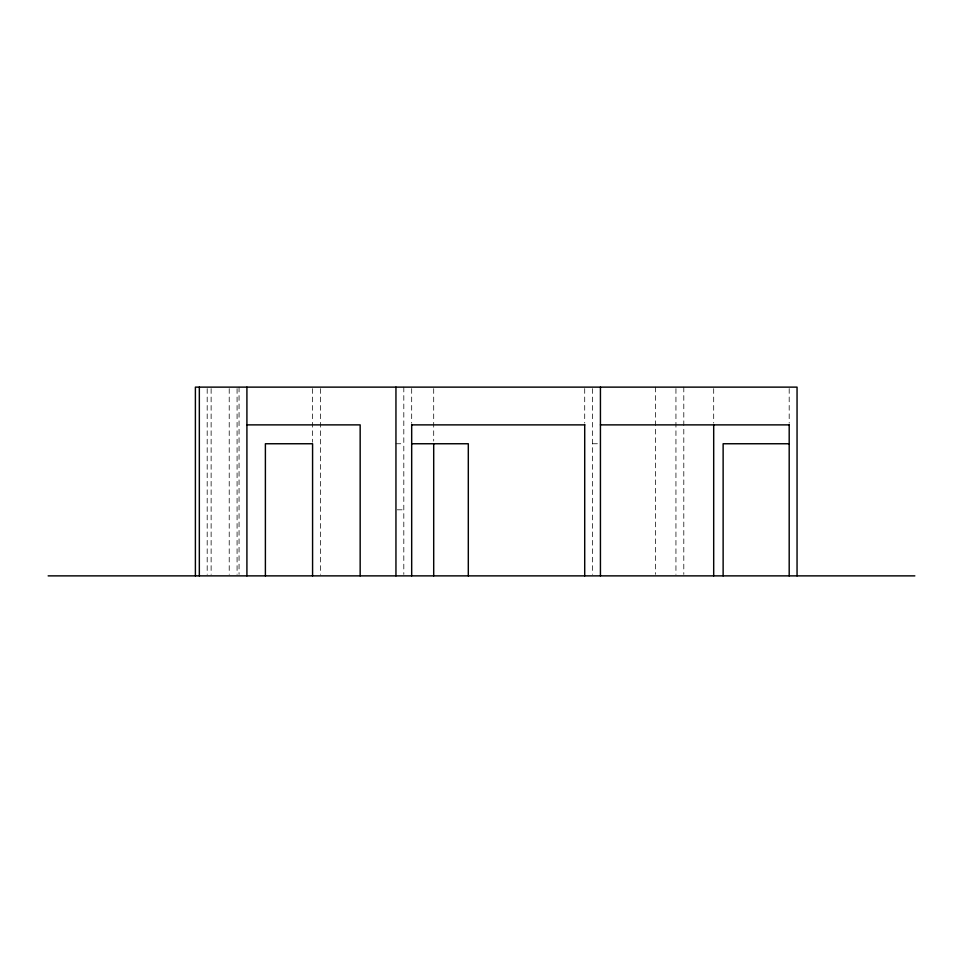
<?xml version="1.0" encoding="UTF-8"?>
<svg xmlns="http://www.w3.org/2000/svg" width="963" height="963" viewBox="0 0 963 963"><rect width="100%" height="100%" fill="white"/><g stroke="black" fill="none" stroke-linecap="round" stroke-linejoin="round"><path stroke-width="0.72" stroke-dasharray="4.82 3.61" d="M395.949 443.75L403.81 443.75M592.57 443.75L600.431 443.75M397.262 509.812L403.81 509.812M789.191 388.571L789.191 422.889M713.691 388.619L713.691 423.07M683.802 387.126L683.802 574.381M675.942 388.619L675.942 574.381M655.49 387.126L655.49 574.381M592.57 388.619L592.57 574.381M584.71 388.571L584.71 423.07M433.699 388.619L433.699 441.054M411.683 388.571L411.683 423.07M403.81 387.126L403.81 574.381M320.45 388.619L320.45 574.381M312.578 388.619L312.578 442.258M239.053 387.126L239.053 574.381M237.079 388.619L237.079 574.381M229.218 388.619L229.218 574.381M211.126 388.619L211.126 574.381M207.189 388.619L207.189 574.381"/><path stroke-width="1.44" d="M246.913 424.876L360.162 424.876L360.162 575.874M411.683 424.876L584.71 424.876M600.431 424.876L789.191 424.876M411.683 443.75L468.307 443.75L468.307 575.874M789.191 443.75L723.129 443.75L723.129 575.874M48.15 575.874L914.85 575.874M797.051 575.874L797.051 387.126L195.393 387.126L195.393 575.874M789.191 424.382L789.191 575.874M713.691 424.575L713.691 575.874M600.431 387.126L600.431 575.874M584.71 424.575L584.71 575.874M433.699 444.051L433.699 575.874M411.683 424.382L411.683 575.874M395.949 387.126L395.949 575.874M312.578 575.874L312.578 443.75L265.391 443.75L265.391 575.874M246.913 387.126L246.913 575.874M199.329 387.126L199.329 575.874"/></g></svg>
